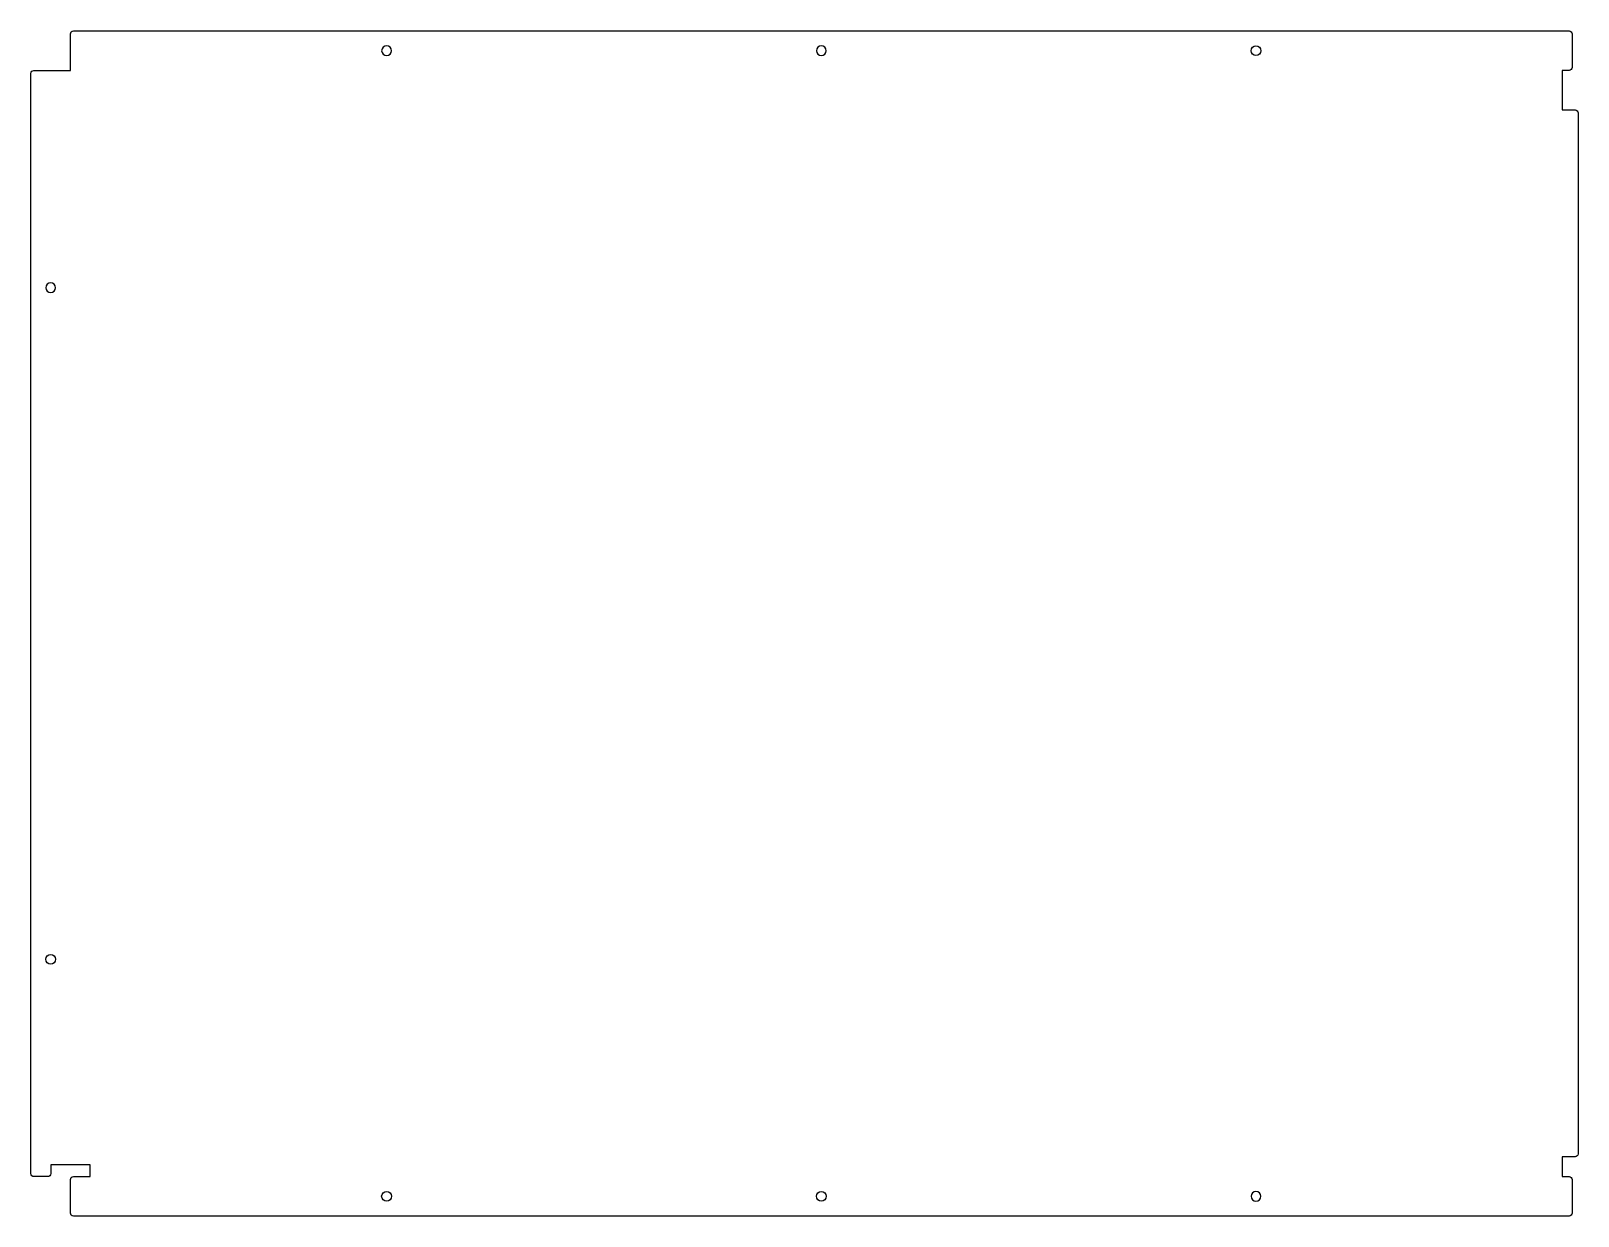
# Model space of a CAD drawing. Header units: millimetres. Extents: x 1948 to 2731, y -807 to -207.
import ezdxf

# ---------------------------------------------------------------- set-up
doc = ezdxf.new("R2010")
doc.units = ezdxf.units.MM
doc.layers.add('Default', color=18, linetype='Continuous', true_color=0x000000)

msp = doc.modelspace()

# ---------------------------------------------------------------- linework, layer by layer
at = {"layer": 'Default'}
for p, q in [((1969.3, -207.11), (2726.3, -207.11)), ((2727.8, -208.61), (2727.8, -225.61)), ((1947.8, -785.61), (1947.8, -228.61)), ((1956.3, -787.11), (1949.3, -787.11)), ((1967.8, -805.61), (1967.8, -788.61)), ((2727.8, -788.61), (2727.8, -805.61)), ((2726.3, -807.11), (1969.3, -807.11))]:
    msp.add_line(p, q, dxfattribs=at)
for points in [[(1949.3, -227.11), (1967.8, -227.11), (1967.8, -208.61)], [(2726.3, -227.11), (2722.8, -227.11), (2722.8, -247.11), (2729.3, -247.11)], [(2730.8, -248.61), (2730.8, -775.61)], [(1969.3, -787.11), (1977.8, -787.11), (1977.8, -781.11), (1957.8, -781.11), (1957.8, -785.61)], [(2729.3, -777.11), (2722.8, -777.11), (2722.8, -787.11), (2726.3, -787.11)]]:
    msp.add_lwpolyline(points, dxfattribs=at)
at = {"layer": 'Default', "extrusion": (0, 0, -1)}
for centre in [(-2127.8, -217.11), (-2347.8, -217.11), (-1957.8, -337.11), (-2567.8, -797.11)]:
    msp.add_circle(centre, 2.5, dxfattribs=at)
at = {"layer": 'Default'}
for centre in [(2567.8, -217.11), (1957.8, -677.11), (2127.8, -797.11), (2347.8, -797.11)]:
    msp.add_circle(centre, 2.5, dxfattribs=at)
at = {"layer": 'Default', "extrusion": (0, 0, -1)}
for centre, start, end in [((-1969.3, -208.61), 360, 90), ((-2726.3, -208.61), 90, 180), ((-2726.3, -225.61), 180, 270), ((-1949.3, -228.61), 0, 90), ((-2729.3, -248.61), 90, 180), ((-2729.3, -775.61), 180, 270), ((-1949.3, -785.61), 270, 360), ((-1956.3, -785.61), 180, 270), ((-1969.3, -788.61), 0, 90), ((-2726.3, -788.61), 90, 180), ((-1969.3, -805.61), 270, 0), ((-2726.3, -805.61), 180, 270)]:
    msp.add_arc(centre, 1.5, start, end, dxfattribs=at)

doc.saveas('drawing.dxf')
